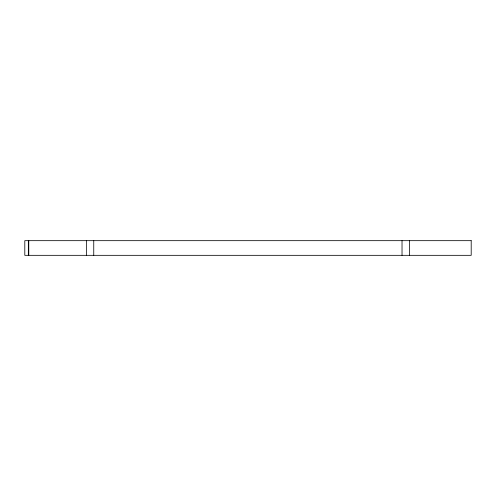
<?xml version="1.0" encoding="UTF-8"?>
<svg xmlns="http://www.w3.org/2000/svg" width="496" height="496" viewBox="0 0 496 496"><rect width="100%" height="100%" fill="white"/><g stroke="black" fill="none" stroke-linecap="round" stroke-linejoin="round"><path stroke-width="0.74" d="M409.405 240.672L409.405 255.328M402.027 240.672L402.027 255.328M93.75 240.672L93.75 255.328M86.366 240.672L86.366 255.328M28.78 240.672L28.78 255.328M28.346 240.672L28.346 255.328M471.2 240.672L24.8 240.672L24.8 255.328L471.2 255.328L471.2 240.672"/></g></svg>
